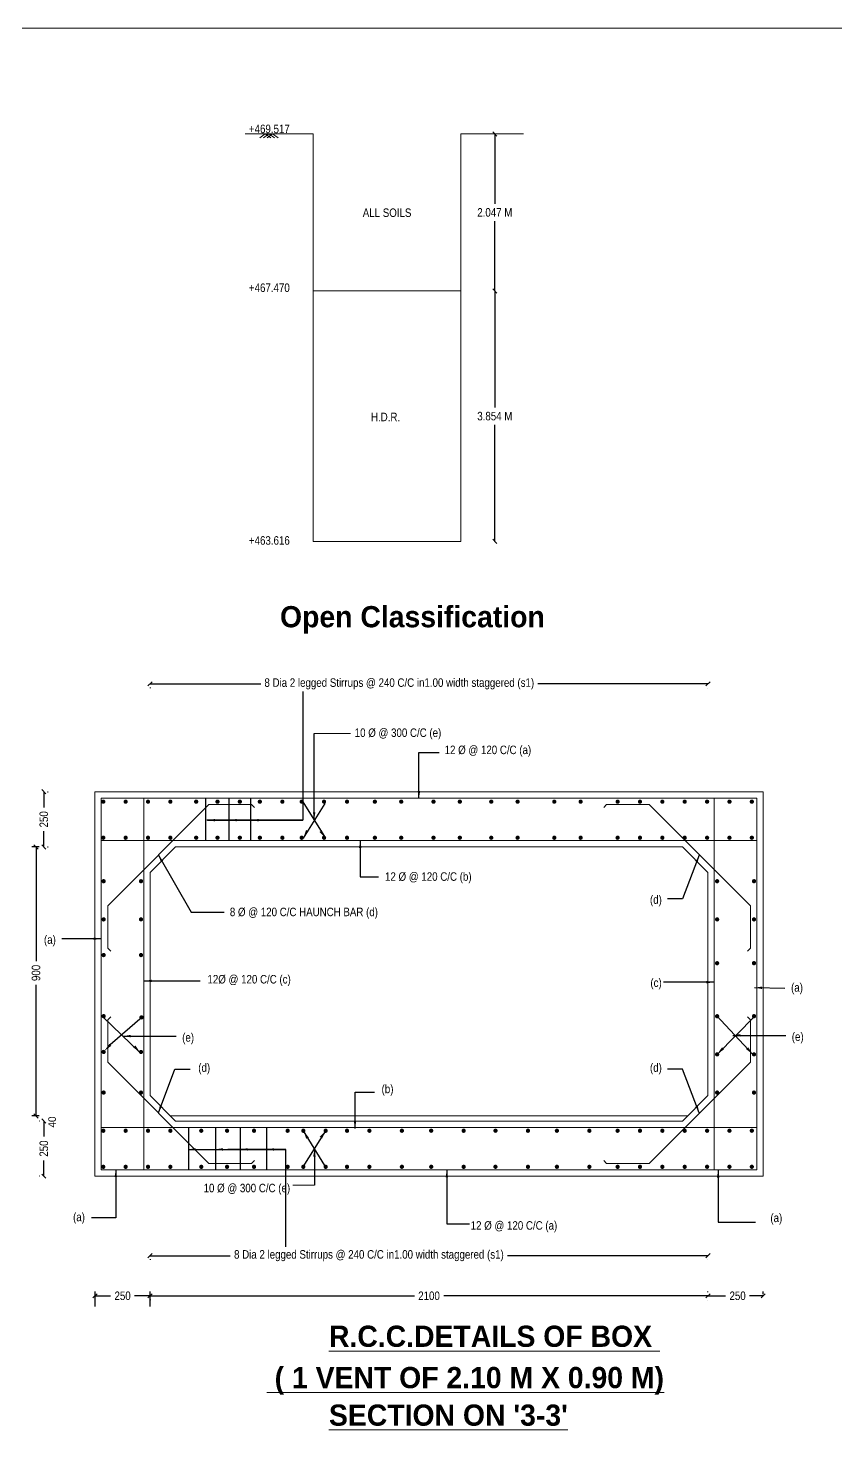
# Model space of a CAD drawing. Header units: millimetres. Extents: x 283753 to 367753, y 96727 to 160762.
# Drawn here: x 329665 to 348709, y 117679 to 150727 of the extents above; entities that cross this region are included whole.
import ezdxf

# ---------------------------------------------------------------- set-up
doc = ezdxf.new("R2010")
doc.units = ezdxf.units.MM
doc.layers.add('Box', color=20, linetype='Continuous')
doc.styles.add('ARIAL NARROW', font='ARIALN_1.TTF')
doc.styles.add('CITYBLUEPR', font='cityb__.ttf')
doc.dimstyles.get("Standard").update_dxf_attribs({"dimtxt": 0.18, "dimasz": 0.18, "dimexe": 0.18, "dimexo": 0.0625, "dimgap": 0.09, "dimtad": 0, "dimtih": 1, "dimtoh": 1, "dimdec": 4, "dimzin": 0, "dimdsep": 46, "dimtxsty": 'Standard', "dimcen": 0.09, "dimadec": 0, "dimazin": 0, "dimtfac": 1, "dimtdec": 4, "dimtofl": 0, "dimtmove": 0, "dimatfit": 3, "dimfxl": 0, "dimtolj": 1, "dimtzin": 0, "dimarcsym": 0})
doc.dimstyles.new('STANDARD$0', dxfattribs={"dimscale": 88.888889, "dimtxt": 0.02, "dimasz": 0.02, "dimexe": 0.05, "dimexo": 0.1, "dimgap": 0.002, "dimtad": 2, "dimdec": 0, "dimzin": 1, "dimdsep": 46, "dimtxsty": 'Standard', "dimblk": 'OBLIQUE', "dimcen": 0.09, "dimadec": 0, "dimazin": 0, "dimtfac": 1, "dimtdec": 4, "dimtofl": 0, "dimtmove": 0, "dimatfit": 3, "dimfxl": 0, "dimtolj": 1, "dimtzin": 1, "dimarcsym": 0})
doc.dimstyles.new('STANDARD$7', dxfattribs={"dimtxt": 2, "dimasz": 2, "dimexe": 1.25, "dimexo": 0.625, "dimtad": 1, "dimdec": 0, "dimlfac": 0.5, "dimdsep": 46, "dimtxsty": 'Standard', "dimcen": 2.5, "dimadec": 0, "dimazin": 0, "dimtfac": 1, "dimtdec": 0, "dimtmove": 0, "dimatfit": 3, "dimfxl": 0, "dimtolj": 1, "dimtzin": 0, "dimarcsym": 0})

# ---------------------------------------------------------------- blocks, each defined once
blk = doc.blocks.new('_Oblique')
at = {"color": 0, "linetype": 'ByBlock', "lineweight": -2}
blk.add_line((-0.5, -0.5), (0.5, 0.5), dxfattribs=at)
blk = doc.blocks.new('*D202')
at = {"layer": 'Box', "color": 0, "lineweight": -2, "transparency": 16777216}
for p, q in [((345692, 120926), (345692, 120941)), ((345692, 120841), (346108, 120841)), ((346992, 120841), (346672, 120841)), ((346992, 120883), (346992, 120941))]:
    blk.add_line(p, q, dxfattribs=at)
at = {"layer": 'Defpoints', "color": 0, "transparency": 16777216}
for p in [(345692, 120826, -248), (346992, 120841), (346992, 120783, -4911)]:
    blk.add_point(p, dxfattribs=at)
at = {"layer": 'Box', "color": 0, "lineweight": -2, "transparency": 16777216, "xscale": 100, "yscale": 100, "zscale": 100, "rotation": 180}
blk.add_blockref('_Oblique', (345692, 120841), dxfattribs=at)
at = {"layer": 'Box', "color": 0, "lineweight": -2, "transparency": 16777216, "xscale": 100, "yscale": 100, "zscale": 100}
blk.add_blockref('_Oblique', (346992, 120841), dxfattribs=at)
at = {"layer": 'Box', "color": 0, "lineweight": 9, "transparency": 16777216, "insert": (346390, 120841), "char_height": 200, "attachment_point": 5, "style": 'ARIAL NARROW'}
blk.add_mtext('\\A1;250', dxfattribs=at)
blk = doc.blocks.new('*D203')
at = {"layer": 'Box', "color": 0, "lineweight": -2, "transparency": 16777216}
for p, q in [((330038, 132724), (330038, 132356)), ((330126, 132724), (330138, 132724)), ((330038, 131424), (330038, 131791)), ((330126, 131424), (330138, 131424))]:
    blk.add_line(p, q, dxfattribs=at)
at = {"layer": 'Defpoints', "color": 0, "transparency": 16777216}
for p in [(330026, 132724), (330026, 131424), (330038, 131424)]:
    blk.add_point(p, dxfattribs=at)
at = {"layer": 'Box', "color": 0, "lineweight": -2, "transparency": 16777216, "xscale": 100, "yscale": 100, "zscale": 100}
for p, rotation in [((330038, 132724), 90), ((330038, 131424), 270)]:
    blk.add_blockref('_Oblique', p, dxfattribs=dict(at, rotation=rotation))
at = {"layer": 'Box', "color": 0, "lineweight": 9, "transparency": 16777216, "insert": (330038, 132074), "char_height": 200, "attachment_point": 5, "rotation": 90, "style": 'ARIAL NARROW'}
blk.add_mtext('\\A1;250', dxfattribs=at)
blk = doc.blocks.new('*D204')
at = {"layer": 'Box', "color": 0, "lineweight": -2, "transparency": 16777216}
for p, q in [((329926, 131424), (329753, 131424)), ((329853, 131424), (329853, 128733)), ((329853, 125082), (329853, 128172)), ((329926, 125082), (329753, 125082))]:
    blk.add_line(p, q, dxfattribs=at)
at = {"layer": 'Defpoints', "color": 0, "transparency": 16777216}
for p in [(330026, 131424), (329853, 125082), (330026, 125082)]:
    blk.add_point(p, dxfattribs=at)
at = {"layer": 'Box', "color": 0, "lineweight": -2, "transparency": 16777216, "xscale": 100, "yscale": 100, "zscale": 100}
for p, rotation in [((329853, 131424), 90), ((329853, 125082), 270)]:
    blk.add_blockref('_Oblique', p, dxfattribs=dict(at, rotation=rotation))
at = {"layer": 'Box', "color": 0, "lineweight": 9, "transparency": 16777216, "insert": (329853, 128453), "char_height": 200, "attachment_point": 5, "rotation": 90, "style": 'ARIAL NARROW'}
blk.add_mtext('\\A1;900', dxfattribs=at)
blk = doc.blocks.new('*D205')
at = {"layer": 'Box', "color": 0, "lineweight": -2, "transparency": 16777216}
for p, q in [((329945, 124962), (329938, 124962)), ((330038, 124962), (330038, 124594)), ((330038, 123662), (330038, 124029)), ((329945, 123662), (329938, 123662))]:
    blk.add_line(p, q, dxfattribs=at)
at = {"layer": 'Defpoints', "color": 0, "transparency": 16777216}
for p in [(330045, 124962), (330038, 123662), (330045, 123662)]:
    blk.add_point(p, dxfattribs=at)
at = {"layer": 'Box', "color": 0, "lineweight": -2, "transparency": 16777216, "xscale": 100, "yscale": 100, "zscale": 100}
for p, rotation in [((330038, 124962), 90), ((330038, 123662), 270)]:
    blk.add_blockref('_Oblique', p, dxfattribs=dict(at, rotation=rotation))
at = {"layer": 'Box', "color": 0, "lineweight": 9, "transparency": 16777216, "insert": (330038, 124312), "char_height": 200, "attachment_point": 5, "rotation": 90, "style": 'ARIAL NARROW'}
blk.add_mtext('\\A1;250', dxfattribs=at)
blk = doc.blocks.new('*D206')
at = {"layer": 'Box', "color": 0, "lineweight": -2, "transparency": 16777216}
for p, q in [((331245, 120592), (331245, 120941)), ((331245, 120841), (331611, 120841)), ((332542, 120841), (332176, 120841)), ((332542, 120592), (332542, 120941))]:
    blk.add_line(p, q, dxfattribs=at)
at = {"layer": 'Defpoints', "color": 0, "transparency": 16777216}
for p in [(332542, 120841), (331245, 120492, 1880), (332542, 120492, 1880)]:
    blk.add_point(p, dxfattribs=at)
at = {"layer": 'Box', "color": 0, "lineweight": -2, "transparency": 16777216, "xscale": 100, "yscale": 100, "zscale": 100, "rotation": 180}
blk.add_blockref('_Oblique', (331245, 120841), dxfattribs=at)
at = {"layer": 'Box', "color": 0, "lineweight": -2, "transparency": 16777216, "xscale": 100, "yscale": 100, "zscale": 100}
blk.add_blockref('_Oblique', (332542, 120841), dxfattribs=at)
at = {"layer": 'Box', "color": 0, "lineweight": 9, "transparency": 16777216, "insert": (331894, 120841), "char_height": 200, "attachment_point": 5, "style": 'ARIAL NARROW'}
blk.add_mtext('\\A1;250', dxfattribs=at)
blk = doc.blocks.new('*D207')
at = {"layer": 'Box', "color": 0, "lineweight": -2, "transparency": 16777216}
for p, q in [((332542, 120841), (338771, 120841)), ((332542, 120758), (332542, 120741)), ((345692, 120841), (339463, 120841)), ((345692, 120741), (345692, 120741))]:
    blk.add_line(p, q, dxfattribs=at)
at = {"layer": 'Defpoints', "color": 0, "transparency": 16777216}
for p in [(332542, 120858), (345692, 120841), (345692, 120841)]:
    blk.add_point(p, dxfattribs=at)
at = {"layer": 'Box', "color": 0, "lineweight": -2, "transparency": 16777216, "xscale": 100, "yscale": 100, "zscale": 100, "rotation": 180}
blk.add_blockref('_Oblique', (332542, 120841), dxfattribs=at)
at = {"layer": 'Box', "color": 0, "lineweight": -2, "transparency": 16777216, "xscale": 100, "yscale": 100, "zscale": 100}
blk.add_blockref('_Oblique', (345692, 120841), dxfattribs=at)
at = {"layer": 'Box', "color": 0, "lineweight": 9, "transparency": 16777216, "insert": (339117, 120841), "char_height": 200, "attachment_point": 5, "style": 'ARIAL NARROW'}
blk.add_mtext('\\A1;2100', dxfattribs=at)
blk = doc.blocks.new('*D211')
at = {"color": 0, "lineweight": -2, "transparency": 16777216}
for p, q in [((340668, 148230), (340668, 146582)), ((340668, 144530), (340668, 146178))]:
    blk.add_line(p, q, dxfattribs=at)
at = {"layer": 'Defpoints', "color": 0, "transparency": 16777216}
for p in [(340668, 148230), (340668, 144530), (340668, 144530)]:
    blk.add_point(p, dxfattribs=at)
at = {"color": 0, "lineweight": -2, "transparency": 16777216, "xscale": 100, "yscale": 100, "zscale": 100}
for p, rotation in [((340668, 148230), 90), ((340668, 144530), 270)]:
    blk.add_blockref('_Oblique', p, dxfattribs=dict(at, rotation=rotation))
at = {"color": 0, "lineweight": 9, "transparency": 16777216, "insert": (340668, 146380), "char_height": 200, "attachment_point": 5, "style": 'ARIAL NARROW'}
blk.add_mtext('\\A1;2.047 M', dxfattribs=at)
blk = doc.blocks.new('*D212')
at = {"color": 0, "lineweight": -2, "transparency": 16777216}
for p, q in [((340668, 144530), (340668, 141780)), ((340668, 138625), (340668, 141376))]:
    blk.add_line(p, q, dxfattribs=at)
at = {"layer": 'Defpoints', "color": 0, "transparency": 16777216}
for p in [(340668, 144530), (340668, 138625), (340668, 138625)]:
    blk.add_point(p, dxfattribs=at)
at = {"color": 0, "lineweight": -2, "transparency": 16777216, "xscale": 100, "yscale": 100, "zscale": 100}
for p, rotation in [((340668, 144530), 90), ((340668, 138625), 270)]:
    blk.add_blockref('_Oblique', p, dxfattribs=dict(at, rotation=rotation))
at = {"color": 0, "lineweight": 9, "transparency": 16777216, "insert": (340668, 141578), "char_height": 200, "attachment_point": 5, "style": 'ARIAL NARROW'}
blk.add_mtext('\\A1;3.854 M', dxfattribs=at)
blk = doc.blocks.new('*D215')
at = {"layer": 'Box', "color": 0, "lineweight": -2, "transparency": 16777216}
for p, q in [((332542, 135267), (335149, 135267)), ((332542, 135184), (332542, 135167)), ((345692, 135267), (341684, 135267)), ((345692, 135167), (345692, 135167))]:
    blk.add_line(p, q, dxfattribs=at)
at = {"layer": 'Defpoints', "color": 0, "transparency": 16777216}
for p in [(332542, 135284), (345692, 135267), (345692, 135267)]:
    blk.add_point(p, dxfattribs=at)
at = {"layer": 'Box', "color": 0, "lineweight": -2, "transparency": 16777216, "xscale": 100, "yscale": 100, "zscale": 100, "rotation": 180}
blk.add_blockref('_Oblique', (332542, 135267), dxfattribs=at)
at = {"layer": 'Box', "color": 0, "lineweight": -2, "transparency": 16777216, "xscale": 100, "yscale": 100, "zscale": 100}
blk.add_blockref('_Oblique', (345692, 135267), dxfattribs=at)
at = {"layer": 'Box', "color": 0, "lineweight": 9, "transparency": 16777216, "insert": (338416, 135267), "char_height": 200, "attachment_point": 5, "style": 'ARIAL NARROW'}
blk.add_mtext('\\A1;8 Dia 2 legged Stirrups @ 240 C/C in1.00 width staggered (s1)', dxfattribs=at)
blk = doc.blocks.new('*D216')
at = {"layer": 'Box', "color": 0, "lineweight": -2, "transparency": 16777216}
for p, q in [((332542, 121788), (334432, 121788)), ((332542, 121705), (332542, 121688)), ((345692, 121788), (340968, 121788)), ((345692, 121688), (345692, 121688))]:
    blk.add_line(p, q, dxfattribs=at)
at = {"layer": 'Defpoints', "color": 0, "transparency": 16777216}
for p in [(332542, 121805), (345692, 121788), (345692, 121788)]:
    blk.add_point(p, dxfattribs=at)
at = {"layer": 'Box', "color": 0, "lineweight": -2, "transparency": 16777216, "xscale": 100, "yscale": 100, "zscale": 100, "rotation": 180}
blk.add_blockref('_Oblique', (332542, 121788), dxfattribs=at)
at = {"layer": 'Box', "color": 0, "lineweight": -2, "transparency": 16777216, "xscale": 100, "yscale": 100, "zscale": 100}
blk.add_blockref('_Oblique', (345692, 121788), dxfattribs=at)
at = {"layer": 'Box', "color": 0, "lineweight": 9, "transparency": 16777216, "insert": (337700, 121788), "char_height": 200, "attachment_point": 5, "style": 'ARIAL NARROW'}
blk.add_mtext('\\A1;8 Dia 2 legged Stirrups @ 240 C/C in1.00 width staggered (s1)', dxfattribs=at)

msp = doc.modelspace()

# ---------------------------------------------------------------- linework, layer by layer
at = {"color": 0, "linetype": 'Continuous', "lineweight": 9}
msp.add_line((367752.6, 150726.9), (283752.6, 150726.9), dxfattribs=at)
at = {"color": 0, "lineweight": 9}
for p, q in [((334785.5, 148230.3), (336384, 148230.3)), ((335258, 148230.3), (335127.6, 148136.7)), ((335343.8, 148230.3), (335213.4, 148136.7)), ((335258, 148230.3), (335388.4, 148136.7)), ((335429.6, 148230.3), (335299.2, 148136.7)), ((335343.8, 148230.3), (335474.2, 148136.7)), ((335429.6, 148230.3), (335560, 148136.7)), ((336384, 148230.3), (336384, 138625.2)), ((341343, 148230.3), (339867.1, 148230.3)), ((339867.1, 138625.2), (339867.1, 148230.3)), ((339867.1, 144530.2), (336384, 144530.2)), ((339867.1, 138625.2), (336384, 138625.2))]:
    msp.add_line(p, q, dxfattribs=at)
at = {"layer": 'Box', "color": 0, "linetype": 'Continuous'}
for p, q in [((336144.8, 135086.6), (336144.8, 132054.5)), ((333846.6, 132573.7), (333846.6, 131573.7)), ((334395.8, 132573.7), (334395.8, 131573.7)), ((334910.3, 132573.7), (334910.3, 131573.7)), ((336144.8, 132054.5), (333880.5, 132054.5)), ((333444.8, 124811.6), (333444.8, 123811.6)), ((334081.9, 124811.6), (334081.9, 123811.6)), ((334667.6, 124811.6), (334667.6, 123811.6)), ((335286.3, 124811.6), (335286.3, 123811.6)), ((335739.9, 124293.5), (334373.2, 124293.5)), ((335739.9, 121996), (335739.9, 124293.5))]:
    msp.add_line(p, q, dxfattribs=at)
at = {"layer": 'Box', "color": 0, "lineweight": 9}
for p, q in [((336412, 134100, 5641.2), (337266.2, 134100, 5641.2)), ((331242.4, 132723.7), (331242.4, 123661.6)), ((331242.4, 132723.7), (343242.4, 132723.7)), ((331392.4, 132573.7), (331392.4, 123811.6)), ((331392.4, 132573.7), (343242.4, 132573.7)), ((332392.4, 132573.7), (332392.4, 123811.6)), ((343242.4, 132723.7), (346991.7, 132723.7)), ((343242.4, 132573.7), (346841.7, 132573.7)), ((345841.7, 132573.7), (345841.7, 123811.6)), ((346841.7, 132573.7), (346841.7, 123811.6)), ((346991.7, 132723.7), (346991.7, 123661.6)), ((331392.4, 131573.7), (343242.4, 131573.7)), ((343242.4, 131573.7), (346841.7, 131573.7)), ((332542.4, 130823.7), (333142.4, 131423.7)), ((333142.4, 131423.7), (343842.4, 131423.7)), ((343842.4, 131423.7), (345091.7, 131423.7)), ((345091.7, 131423.7), (345691.7, 130823.7)), ((332542.4, 130823.7), (332542.4, 125561.6)), ((345691.7, 130823.7), (345691.7, 125561.6)), ((332542.4, 125561.6), (333142.4, 124961.6)), ((345091.7, 124961.6), (345691.7, 125561.6)), ((343722.4, 125081.6), (333022.4, 125081.6)), ((343842.4, 124961.6), (333142.4, 124961.6)), ((345211.7, 125081.6), (343722.4, 125081.6)), ((345091.7, 124961.6), (343842.4, 124961.6)), ((343242.4, 124811.6), (331392.4, 124811.6)), ((346841.7, 124811.6), (343242.4, 124811.6)), ((343242.4, 123661.6), (331242.4, 123661.6)), ((343242.4, 123811.6), (331392.4, 123811.6)), ((346841.7, 123811.6), (343242.4, 123811.6)), ((346991.7, 123661.6), (343242.4, 123661.6)), ((336414.9, 123453.3, 3760.8), (335905.8, 123453.3, 3760.8))]:
    msp.add_line(p, q, dxfattribs=at)
at = {"layer": 'Box', "color": 0, "lineweight": 9, "const_width": 49.3, "elevation": 1880.4}
for points in [[(331413.3, 132489.9, 1), (331463.6, 132489.9, 1)], [(331940.6, 132489.9, 1), (331990.9, 132489.9, 1)], [(332467.9, 132489.9, 1), (332518.2, 132489.9, 1)], [(332995.2, 132489.9, 1), (333045.5, 132489.9, 1)], [(333603.4, 132489.9, 1), (333653.7, 132489.9, 1)], [(334106, 132489.9, 1), (334156.2, 132489.9, 1)], [(334631.7, 132489.9, 1), (334682, 132489.9, 1)], [(335104.4, 132489.9, 1), (335154.7, 132489.9, 1)], [(335634.7, 132489.9, 1), (335685, 132489.9, 1)], [(336090, 132489.9, 1), (336140.3, 132489.9, 1)], [(336617.3, 132489.9, 1), (336667.6, 132489.9, 1)], [(337159, 132489.9, 1), (337209.3, 132489.9, 1)], [(337815.5, 132489.9, 1), (337865.7, 132489.9, 1)], [(338436.5, 132489.9, 1), (338486.7, 132489.9, 1)], [(339197.4, 132489.9, 1), (339247.7, 132489.9, 1)], [(339818.4, 132489.9, 1), (339868.7, 132489.9, 1)], [(340558.6, 132489.9, 1), (340608.8, 132489.9, 1)], [(341179.6, 132489.9, 1), (341229.8, 132489.9, 1)], [(342044.4, 132489.9, 1), (342094.7, 132489.9, 1)], [(342665.4, 132489.9, 1), (342715.7, 132489.9, 1)], [(343536.8, 132489.9, 1), (343587, 132489.9, 1)], [(344064.1, 132489.9, 1), (344114.3, 132489.9, 1)], [(344591.4, 132489.9, 1), (344641.6, 132489.9, 1)], [(345118.7, 132489.9, 1), (345168.9, 132489.9, 1)], [(345646, 132489.9, 1), (345696.2, 132489.9, 1)], [(346173.3, 132489.9, 1), (346223.5, 132489.9, 1)], [(346700.6, 132489.9, 1), (346750.8, 132489.9, 1)], [(331413.3, 131639.9, 1), (331463.6, 131639.9, 1)], [(331940.6, 131639.9, 1), (331990.9, 131639.9, 1)], [(332467.9, 131639.9, 1), (332518.2, 131639.9, 1)], [(332995.2, 131639.9, 1), (333045.5, 131639.9, 1)], [(333603.4, 131639.9, 1), (333653.7, 131639.9, 1)], [(334106, 131639.9, 1), (334156.2, 131639.9, 1)], [(334631.7, 131639.9, 1), (334682, 131639.9, 1)], [(335104.4, 131639.9, 1), (335154.7, 131639.9, 1)], [(335634.7, 131639.9, 1), (335685, 131639.9, 1)], [(336090, 131639.9, 1), (336140.3, 131639.9, 1)], [(336617.3, 131639.9, 1), (336667.6, 131639.9, 1)], [(337159, 131639.9, 1), (337209.3, 131639.9, 1)], [(337815.5, 131639.9, 1), (337865.7, 131639.9, 1)], [(338436.5, 131639.9, 1), (338486.7, 131639.9, 1)], [(339197.4, 131639.9, 1), (339247.7, 131639.9, 1)], [(339818.4, 131639.9, 1), (339868.7, 131639.9, 1)], [(340558.6, 131639.9, 1), (340608.8, 131639.9, 1)], [(341179.6, 131639.9, 1), (341229.8, 131639.9, 1)], [(342044.4, 131639.9, 1), (342094.7, 131639.9, 1)], [(342665.4, 131639.9, 1), (342715.7, 131639.9, 1)], [(343536.8, 131639.9, 1), (343587, 131639.9, 1)], [(344064.1, 131639.9, 1), (344114.3, 131639.9, 1)], [(344591.4, 131639.9, 1), (344641.6, 131639.9, 1)], [(345118.7, 131639.9, 1), (345168.9, 131639.9, 1)], [(345646, 131639.9, 1), (345696.2, 131639.9, 1)], [(346173.3, 131639.9, 1), (346223.5, 131639.9, 1)], [(346700.6, 131639.9, 1), (346750.8, 131639.9, 1)], [(331422, 130614.9, 1), (331472.3, 130614.9, 1)], [(332302.8, 130614.9, 1), (332353, 130614.9, 1)], [(345882.2, 130614.9, 1), (345932.5, 130614.9, 1)], [(346752, 130614.9, 1), (346802.3, 130614.9, 1)], [(331422, 129714.9, 1), (331472.3, 129714.9, 1)], [(332302.8, 129714.9, 1), (332353, 129714.9, 1)], [(345882.2, 129714.9, 1), (345932.5, 129714.9, 1)], [(346752, 129714.9, 1), (346802.3, 129714.9, 1)], [(331422, 128873.8, 1), (331472.3, 128873.8, 1)], [(332302.8, 128873.8, 1), (332353, 128873.8, 1)], [(345882.2, 128682.5, 1), (345932.5, 128682.5, 1)], [(346752, 128682.5, 1), (346802.3, 128682.5, 1)], [(331422, 127432.8, 1), (331472.3, 127432.8, 1)], [(332314.9, 127404.6, 1), (332365.1, 127404.6, 1)], [(345882.2, 127432.8, 1), (345932.5, 127432.8, 1)], [(346752, 127432.8, 1), (346802.3, 127432.8, 1)], [(331422, 126590.5, 1), (331472.3, 126590.5, 1)], [(332302.8, 126590.5, 1), (332353, 126590.5, 1)], [(345882.2, 126532.8, 1), (345932.5, 126532.8, 1)], [(346752, 126532.8, 1), (346802.3, 126532.8, 1)], [(331422, 125632.8, 1), (331472.3, 125632.8, 1)], [(332302.8, 125632.8, 1), (332353, 125632.8, 1)], [(345882.2, 125632.8, 1), (345932.5, 125632.8, 1)], [(346752, 125632.8, 1), (346802.3, 125632.8, 1)], [(331413.3, 124732.8, 1), (331463.6, 124732.8, 1)], [(331940.6, 124732.8, 1), (331990.9, 124732.8, 1)], [(332467.9, 124732.8, 1), (332518.2, 124732.8, 1)], [(332995.2, 124732.8, 1), (333045.5, 124732.8, 1)], [(333723, 124732.8, 1), (333773.3, 124732.8, 1)], [(334331.1, 124732.8, 1), (334381.4, 124732.8, 1)], [(334966.6, 124732.8, 1), (335016.8, 124732.8, 1)], [(335758.7, 124732.8, 1), (335809, 124732.8, 1)], [(336128.4, 124732.8, 1), (336178.7, 124732.8, 1)], [(336655.7, 124732.8, 1), (336706, 124732.8, 1)], [(337159, 124732.8, 1), (337209.3, 124732.8, 1)], [(337686.3, 124732.8, 1), (337736.6, 124732.8, 1)], [(338451.8, 124732.8, 1), (338502.1, 124732.8, 1)], [(339142.7, 124732.8, 1), (339192.9, 124732.8, 1)], [(339908.2, 124732.8, 1), (339958.4, 124732.8, 1)], [(340658, 124732.8, 1), (340708.3, 124732.8, 1)], [(341423.6, 124732.8, 1), (341473.8, 124732.8, 1)], [(342106.2, 124732.8, 1), (342156.5, 124732.8, 1)], [(342871.7, 124732.8, 1), (342922, 124732.8, 1)], [(343536.8, 124732.8, 1), (343587, 124732.8, 1)], [(344064.1, 124732.8, 1), (344114.3, 124732.8, 1)], [(344591.4, 124732.8, 1), (344641.6, 124732.8, 1)], [(345118.7, 124732.8, 1), (345168.9, 124732.8, 1)], [(345646, 124732.8, 1), (345696.2, 124732.8, 1)], [(346173.3, 124732.8, 1), (346223.5, 124732.8, 1)], [(346700.6, 124732.8, 1), (346750.8, 124732.8, 1)], [(331413.3, 123882.8, 1), (331463.6, 123882.8, 1)], [(331940.6, 123882.8, 1), (331990.9, 123882.8, 1)], [(332467.9, 123882.8, 1), (332518.2, 123882.8, 1)], [(332995.2, 123882.8, 1), (333045.5, 123882.8, 1)], [(333723, 123882.8, 1), (333773.3, 123882.8, 1)], [(334331.1, 123882.8, 1), (334381.4, 123882.8, 1)], [(334966.6, 123882.8, 1), (335016.8, 123882.8, 1)], [(335758.7, 123882.8, 1), (335809, 123882.8, 1)], [(336128.4, 123882.8, 1), (336178.7, 123882.8, 1)], [(336655.7, 123882.8, 1), (336706, 123882.8, 1)], [(337159, 123882.8, 1), (337209.3, 123882.8, 1)], [(337686.3, 123882.8, 1), (337736.6, 123882.8, 1)], [(338451.8, 123882.8, 1), (338502.1, 123882.8, 1)], [(339142.7, 123882.8, 1), (339192.9, 123882.8, 1)], [(339908.2, 123882.8, 1), (339958.4, 123882.8, 1)], [(340658, 123882.8, 1), (340708.3, 123882.8, 1)], [(341423.6, 123882.8, 1), (341473.8, 123882.8, 1)], [(342106.2, 123882.8, 1), (342156.5, 123882.8, 1)], [(342871.7, 123882.8, 1), (342922, 123882.8, 1)], [(343536.8, 123882.8, 1), (343587, 123882.8, 1)], [(344064.1, 123882.8, 1), (344114.3, 123882.8, 1)], [(344591.4, 123882.8, 1), (344641.6, 123882.8, 1)], [(345118.7, 123882.8, 1), (345168.9, 123882.8, 1)], [(345646, 123882.8, 1), (345696.2, 123882.8, 1)], [(346173.3, 123882.8, 1), (346223.5, 123882.8, 1)], [(346700.6, 123882.8, 1), (346750.8, 123882.8, 1)]]:
    msp.add_lwpolyline(points, format="xyb", close=True, dxfattribs=at)
at = {"layer": 'Box', "color": 0, "lineweight": 9}
for points in [[(331612.9, 128964.8), (331542.4, 129035.8), (331542.4, 130035.8), (333930.3, 132423.7), (334930.3, 132423.7), (335000.7, 132352.7)], [(346621.3, 128964.8), (346691.7, 129035.8), (346691.7, 130035.8), (344303.8, 132423.7), (343303.8, 132423.7), (343233.4, 132352.7)], [(331612.9, 127420.5), (331542.4, 127349.5), (331542.4, 126349.5), (333930.3, 123961.6), (334930.3, 123961.6), (335000.7, 124032.6)], [(346621.3, 127420.5), (346691.7, 127349.5), (346691.7, 126349.5), (344303.8, 123961.6), (343303.8, 123961.6), (343233.4, 124032.6)]]:
    msp.add_lwpolyline(points, dxfattribs=at)
for points in [[(336277.8, 131790, 3760.8), (336151.6, 131631.3, 3760.8), (336219.5, 131822.4, 3760.8)], [(336590.9, 131814, 3760.8), (336678.9, 131631.3, 3760.8), (336536.4, 131775.5, 3760.8)], [(331627.7, 126734.4, 1880.4), (331464.4, 126614.1, 1880.4), (331579.9, 126780.8, 1880.4)], [(332196.5, 126740.8, 1880.4), (332309, 126572.2, 1880.4), (332147.8, 126695.2, 1880.4)], [(346070.7, 126653, 1880.4), (345907.4, 126532.8, 1880.4), (346022.9, 126699.5, 1880.4)], [(346639.5, 126701.5, 1880.4), (346752, 126532.8, 1880.4), (346590.9, 126655.9, 1880.4)], [(336282.1, 124574.1, 1880.4), (336156, 124732.8, 1880.4), (336223.8, 124541.8, 1880.4)], [(336595.2, 124550.2, 1880.4), (336683.3, 124732.8, 1880.4), (336540.7, 124588.6, 1880.4)]]:
    msp.add_solid(points, dxfattribs=at)

# ---------------------------------------------------------------- texts
at = {"color": 0, "lineweight": 9}
for s, height, style, p in [('+469.517', 200, 'ARIAL NARROW', (334872.3, 148250.2)), ('+467.470', 200, 'ARIAL NARROW', (334872.3, 144505.2)), ('+463.616', 200, 'ARIAL NARROW', (334872.3, 138547.7)), ('Open Classification', 500, 'CITYBLUEPR', (335604.3, 136600.5))]:
    msp.add_text(s, height=height, dxfattribs=dict(at, style=style)).set_placement(p)
at = {"color": 0, "lineweight": 9, "char_height": 200, "attachment_point": 4, "style": 'ARIAL NARROW'}
for s, insert in [('ALL SOILS', (337555.2, 146372.2)), ('H.D.R.', (337748.2, 141559.2))]:
    msp.add_mtext(s, dxfattribs=dict(at, insert=insert))
at = {"layer": 'Box', "color": 0, "lineweight": 9}
for s, height, style, p in [('10 %%C @ 300 C/C (e)', 200, 'ARIAL NARROW', (337365.5, 134016.2)), ('12 %%C @ 120 C/C (a)', 200, 'ARIAL NARROW', (339484.4, 133611.5)), ('12 %%C @ 120 C/C (b)', 200, 'ARIAL NARROW', (338079.7, 130625.3)), ('(d)', 200, 'ARIAL NARROW', (344324.5, 130082.6)), ('8 %%C @ 120 C/C HAUNCH BAR (d)', 200, 'ARIAL NARROW', (334422.3, 129790.7)), ('(a) ', 200, 'ARIAL NARROW', (330040.5, 129139.6)), ('12%%C @ 120 C/C (c)', 200, 'ARIAL NARROW', (333894.5, 128204.6)), ('(c)', 200, 'ARIAL NARROW', (344335.3, 128122.9)), ('(a)', 200, 'ARIAL NARROW', (347651.2, 128010.3)), ('(e)', 200, 'ARIAL NARROW', (333298.5, 126832.1)), ('(e)', 200, 'ARIAL NARROW', (347667.7, 126850.4)), ('(d)', 200, 'ARIAL NARROW', (333677.8, 126121.9)), ('(d)', 200, 'ARIAL NARROW', (344324.5, 126121.9)), ('(b) ', 200, 'ARIAL NARROW', (337999, 125618.3)), ('10 %%C @ 300 C/C (e)', 200, 'ARIAL NARROW', (333802.9, 123282.8)), ('(a)', 200, 'ARIAL NARROW', (330726.1, 122599.6)), ('12 %%C @ 120 C/C (a)', 200, 'ARIAL NARROW', (340098.6, 122400.4)), ('(a)', 200, 'ARIAL NARROW', (347163.5, 122579.6)), ('%%UR.C.C.DETAILS OF BOX ', 500, 'CITYBLUEPR', (336758.3, 119638.1)), ('%%U ( 1 VENT OF 2.10 M X 0.90 M)', 500, 'CITYBLUEPR', (335292.4, 118664.2)), ("%%USECTION ON '3-3'", 500, 'CITYBLUEPR', (336758.3, 117779.4))]:
    msp.add_text(s, height=height, dxfattribs=dict(at, style=style)).set_placement(p)
at = {"layer": 'Box', "color": 0, "lineweight": 9, "insert": (330232.9, 124938), "char_height": 177.78, "attachment_point": 5, "rotation": 90}
msp.add_mtext('\\A1;40', dxfattribs=at)

# ---------------------------------------------------------------- dimensions: what is measured, and where the dimension line sits
at = {"color": 0, "lineweight": 9}
for base, p1, p2, text, picture, middle in [((340668.5, 144530.2), (340668.5, 148230.3), (340668.5, 144530.2), '2.047 M', '*D211', (340668.5, 146380.2)), ((340668.5, 138625.2), (340668.5, 144530.2), (340668.5, 138625.2), '3.854 M', '*D212', (340668.5, 141577.7))]:
    dim = msp.add_linear_dim(base=base, p1=p1, p2=p2, angle=90, text=text, dimstyle='Standard', override={"dimtxt": 200, "dimasz": 100, "dimexe": 100, "dimexo": 100, "dimgap": 100, "dimdec": 0, "dimtxsty": 'ARIAL NARROW', "dimblk1": 'Oblique', "dimblk2": 'Oblique', "dimsah": 1}, dxfattribs=at)
    dim.commit()
    dim.dimension.update_dxf_attribs({"geometry": picture, "text_midpoint": middle})
at = {"layer": 'Box', "color": 0, "lineweight": 9}
for base, p1, p2, text, picture, middle in [((345691.7, 135266.5), (332542.4, 135283.7), (345691.7, 135266.7), '8 Dia 2 legged Stirrups @ 240 C/C in1.00 width staggered (s1)', '*D215', (338416.4, 135266.5)), ((345691.7, 121787.6), (332542.4, 121804.8), (345691.7, 121787.7), '8 Dia 2 legged Stirrups @ 240 C/C in1.00 width staggered (s1)', '*D216', (337699.8, 121787.6)), ((346991.7, 120841.3), (345691.7, 120825.7, -248), (346991.7, 120782.8, -4910.7), '250', '*D202', (346390.2, 120841.3))]:
    dim = msp.add_linear_dim(base=base, p1=p1, p2=p2, text=text, dimstyle='STANDARD$0', override={"dimscale": 1, "dimtxt": 200, "dimasz": 100, "dimexe": 100, "dimexo": 100, "dimgap": 100, "dimtad": 0, "dimtoh": 1, "dimzin": 0, "dimtxsty": 'ARIAL NARROW', "dimblk1": 'Oblique', "dimblk2": 'Oblique', "dimsah": 1, "dimtmove": 2, "dimtzin": 0}, dxfattribs=at)
    dim.commit()
    dim.dimension.update_dxf_attribs({"geometry": picture, "text_midpoint": middle, "dimtype": 160})
for base, p1, p2, picture, middle in [((330038, 131423.7), (330025.7, 132723.7), (330025.7, 131423.7), '*D203', (330038, 132073.7)), ((330038, 123661.6), (330045, 124961.6), (330045, 123661.6), '*D205', (330038, 124311.6))]:
    dim = msp.add_linear_dim(base=base, p1=p1, p2=p2, angle=90, text='250', dimstyle='STANDARD$0', override={"dimscale": 1, "dimtxt": 200, "dimasz": 100, "dimexe": 100, "dimexo": 100, "dimgap": 100, "dimtad": 0, "dimtoh": 1, "dimzin": 0, "dimtxsty": 'ARIAL NARROW', "dimblk1": 'Oblique', "dimblk2": 'Oblique', "dimsah": 1, "dimtmove": 2, "dimtzin": 0}, dxfattribs=at)
    dim.commit()
    dim.dimension.update_dxf_attribs({"geometry": picture, "text_midpoint": middle})
dim = msp.add_linear_dim(base=(329853.4, 125081.6), p1=(330025.7, 131423.7), p2=(330025.7, 125081.6), angle=90, text='900', dimstyle='STANDARD$0', override={"dimscale": 1, "dimtxt": 200, "dimasz": 100, "dimexe": 100, "dimexo": 100, "dimgap": 100, "dimtad": 0, "dimtoh": 1, "dimzin": 0, "dimtxsty": 'ARIAL NARROW', "dimblk1": 'Oblique', "dimblk2": 'Oblique', "dimsah": 1, "dimtmove": 2, "dimtzin": 0}, dxfattribs=at)
dim.commit()
dim.dimension.update_dxf_attribs({"geometry": '*D204', "text_midpoint": (329853.4, 128452.6), "dimtype": 160})
for base, p1, p2, text, picture, middle in [((332542.4, 120841.2), (331244.8, 120492.5, 1880.4), (332542.4, 120492.5, 1880.4), '250', '*D206', (331893.6, 120841.2)), ((345691.7, 120841.2), (332542.4, 120858.4), (345691.7, 120841.3), '2100', '*D207', (339117.1, 120841.2))]:
    dim = msp.add_linear_dim(base=base, p1=p1, p2=p2, text=text, dimstyle='STANDARD$0', override={"dimscale": 1, "dimtxt": 200, "dimasz": 100, "dimexe": 100, "dimexo": 100, "dimgap": 100, "dimtad": 0, "dimtoh": 1, "dimzin": 0, "dimtxsty": 'ARIAL NARROW', "dimblk1": 'Oblique', "dimblk2": 'Oblique', "dimsah": 1, "dimtmove": 2, "dimtzin": 0}, dxfattribs=at)
    dim.commit()
    dim.dimension.update_dxf_attribs({"geometry": picture, "text_midpoint": middle})

# ---------------------------------------------------------------- leaders
for points, override in [([(336409.9, 132064.2, 5641.2), (336412, 134100, 5641.2)], {"dimtxt": 200, "dimasz": 175, "dimexe": 0.18, "dimexo": 0.0625, "dimgap": 0.09, "dimtad": 0, "dimtoh": 1, "dimlfac": 1, "dimzin": 0, "dimcen": 0.09, "dimtdec": 4, "dimtofl": 0}), ([(338880, 132570.4), (338880, 133647.1), (339358.4, 133647.1)], {"dimtxt": 200, "dimasz": 175, "dimexe": 0.18, "dimexo": 0.0625, "dimgap": 0.09, "dimtad": 0, "dimtoh": 1, "dimlfac": 1, "dimzin": 0, "dimcen": 0.09, "dimtdec": 4, "dimtofl": 0}), ([(336143.2, 132484.7, 5641.2), (336678.9, 131631.3, 5641.2)], {"dimgap": 0.625, "dimtad": 0}), ([(336658.8, 132449.9, 3760.8), (336151.6, 131631.3, 3760.8)], {"dimgap": 0.625, "dimtad": 0}), ([(333896, 132054.5), (335208.3, 132054.5)], {"dimtxt": 200, "dimasz": 175, "dimexe": 0.18, "dimexo": 0.0625, "dimgap": 0.09, "dimtad": 0, "dimtoh": 1, "dimlfac": 1, "dimzin": 0, "dimcen": 0.09, "dimtdec": 4, "dimtofl": 0}), ([(334411.3, 132054.5), (335723.6, 132054.5)], {"dimtxt": 200, "dimasz": 175, "dimexe": 0.18, "dimexo": 0.0625, "dimgap": 0.09, "dimtad": 0, "dimtoh": 1, "dimlfac": 1, "dimzin": 0, "dimcen": 0.09, "dimtdec": 4, "dimtofl": 0}), ([(334925.7, 132054.5), (336144.8, 132054.5)], {"dimtxt": 200, "dimasz": 175, "dimexe": 0.18, "dimexo": 0.0625, "dimgap": 0.09, "dimtad": 0, "dimtoh": 1, "dimlfac": 1, "dimzin": 0, "dimcen": 0.09, "dimtdec": 4, "dimtofl": 0}), ([(337496.4, 131575.4), (337496.4, 130718.2), (337925.3, 130718.2)], {"dimtxt": 200, "dimasz": 175, "dimexe": 0.18, "dimexo": 0.0625, "dimgap": 0.09, "dimtad": 0, "dimtoh": 1, "dimlfac": 1, "dimzin": 0, "dimcen": 0.09, "dimtdec": 4, "dimtofl": 0}), ([(332736.4, 131229.7), (333507.8, 129887.5), (334290.1, 129887.5)], {"dimtxt": 200, "dimasz": 175, "dimexe": 0.18, "dimexo": 0.0625, "dimgap": 0.09, "dimtad": 0, "dimtoh": 1, "dimlfac": 1, "dimzin": 0, "dimcen": 0.09, "dimtdec": 4, "dimtofl": 0}), ([(345485.5, 131229.7), (345093.5, 130199.7), (344737.8, 130199.7)], {"dimtxt": 200, "dimasz": 175, "dimexe": 0.18, "dimexo": 0.0625, "dimgap": 0.09, "dimtad": 0, "dimtoh": 1, "dimlfac": 1, "dimzin": 0, "dimcen": 0.09, "dimtdec": 4, "dimtofl": 0}), ([(331386.1, 129259.9), (330465.4, 129259.9)], {"dimtxt": 200, "dimasz": 175, "dimexe": 0.18, "dimexo": 0.0625, "dimgap": 0.09, "dimtad": 0, "dimtoh": 1, "dimlfac": 1, "dimzin": 0, "dimcen": 0.09, "dimtdec": 4, "dimtofl": 0}), ([(332407.9, 128265), (333720.2, 128265)], {"dimtxt": 200, "dimasz": 175, "dimexe": 0.18, "dimexo": 0.0625, "dimgap": 0.09, "dimtad": 0, "dimtoh": 1, "dimlfac": 1, "dimzin": 0, "dimcen": 0.09, "dimtdec": 4, "dimtofl": 0}), ([(345831.6, 128234.6), (344640.1, 128234.6)], {"dimtxt": 200, "dimasz": 175, "dimexe": 0.18, "dimexo": 0.0625, "dimgap": 0.09, "dimtad": 0, "dimtoh": 1, "dimlfac": 1, "dimzin": 0, "dimcen": 0.09, "dimtdec": 4, "dimtofl": 0}), ([(346790.1, 128106.5), (347505.3, 128089.9)], {"dimtxt": 200, "dimasz": 175, "dimexe": 0.18, "dimexo": 0.0625, "dimgap": 0.09, "dimtad": 0, "dimtoh": 1, "dimlfac": 1, "dimzin": 0, "dimcen": 0.09, "dimtdec": 4, "dimtofl": 0}), ([(331425.7, 127419.7, 1880.4), (332309, 126572.2, 1880.4)], {"dimgap": 0.625, "dimtad": 0}), ([(332352.5, 127412.7, 1880.4), (331603.8, 126757.6, 1880.4)], {"dimgap": 0.625, "dimtad": 0}), ([(345890.2, 127451.1, 1880.4), (346752, 126532.8, 1880.4)], {"dimgap": 0.625, "dimtad": 0}), ([(346795.5, 127431, 1880.4), (345907.4, 126532.8, 1880.4)], {"dimgap": 0.625, "dimtad": 0}), ([(331908.4, 126963.6), (333157.9, 126961.5)], {"dimtxt": 200, "dimasz": 175, "dimexe": 0.18, "dimexo": 0.0625, "dimgap": 0.09, "dimtad": 0, "dimtoh": 1, "dimlfac": 1, "dimzin": 0, "dimcen": 0.09, "dimtdec": 4, "dimtofl": 0}), ([(346277.7, 126981.9), (347527.1, 126979.8)], {"dimtxt": 200, "dimasz": 175, "dimexe": 0.18, "dimexo": 0.0625, "dimgap": 0.09, "dimtad": 0, "dimtoh": 1, "dimlfac": 1, "dimzin": 0, "dimcen": 0.09, "dimtdec": 4, "dimtofl": 0}), ([(332736.4, 125155.6), (333128.4, 126185.6), (333484.1, 126185.6)], {"dimtxt": 200, "dimasz": 175, "dimexe": 0.18, "dimexo": 0.0625, "dimgap": 0.09, "dimtad": 0, "dimtoh": 1, "dimlfac": 1, "dimzin": 0, "dimcen": 0.09, "dimtdec": 4, "dimtofl": 0}), ([(345485.5, 125155.6), (345093.5, 126185.6), (344737.8, 126185.6)], {"dimtxt": 200, "dimasz": 175, "dimexe": 0.18, "dimexo": 0.0625, "dimgap": 0.09, "dimtad": 0, "dimtoh": 1, "dimlfac": 1, "dimzin": 0, "dimcen": 0.09, "dimtdec": 4, "dimtofl": 0}), ([(337372, 124784.1), (337372, 125639.3), (337828.4, 125639.3)], {"dimtxt": 200, "dimasz": 175, "dimexe": 0.18, "dimexo": 0.0625, "dimgap": 0.09, "dimtad": 0, "dimtoh": 1, "dimlfac": 1, "dimzin": 0, "dimcen": 0.09, "dimtdec": 4, "dimtofl": 0}), ([(336147.6, 123879.4, 3760.8), (336683.3, 124732.8, 3760.8)], {"dimgap": 0.625, "dimtad": 0}), ([(336663.1, 123914.2, 1880.4), (336156, 124732.8, 1880.4)], {"dimgap": 0.625, "dimtad": 0}), ([(333444.8, 124293.5), (334694.2, 124291.3)], {"dimtxt": 200, "dimasz": 175, "dimexe": 0.18, "dimexo": 0.0625, "dimgap": 0.09, "dimtad": 0, "dimtoh": 1, "dimlfac": 1, "dimzin": 0, "dimcen": 0.09, "dimtdec": 4, "dimtofl": 0}), ([(334081.9, 124293.5), (335331.3, 124291.3)], {"dimtxt": 200, "dimasz": 175, "dimexe": 0.18, "dimexo": 0.0625, "dimgap": 0.09, "dimtad": 0, "dimtoh": 1, "dimlfac": 1, "dimzin": 0, "dimcen": 0.09, "dimtdec": 4, "dimtofl": 0}), ([(334667.6, 124293.5), (335739.9, 124293.5)], {"dimtxt": 200, "dimasz": 175, "dimexe": 0.18, "dimexo": 0.0625, "dimgap": 0.09, "dimtad": 0, "dimtoh": 1, "dimlfac": 1, "dimzin": 0, "dimcen": 0.09, "dimtdec": 4, "dimtofl": 0}), ([(335286.3, 124291.4), (335739.9, 124293.5)], {"dimtxt": 200, "dimasz": 175, "dimexe": 0.18, "dimexo": 0.0625, "dimgap": 0.09, "dimtad": 0, "dimtoh": 1, "dimlfac": 1, "dimzin": 0, "dimcen": 0.09, "dimtdec": 4, "dimtofl": 0}), ([(336415.9, 124299.9, 3760.8), (336414.9, 123453.3, 3760.8)], {"dimtxt": 200, "dimasz": 175, "dimexe": 0.18, "dimexo": 0.0625, "dimgap": 0.09, "dimtad": 0, "dimtoh": 1, "dimlfac": 1, "dimzin": 0, "dimcen": 0.09, "dimtdec": 4, "dimtofl": 0}), ([(331733, 123818.4), (331733, 122678), (331160.2, 122678)], {"dimtxt": 200, "dimasz": 175, "dimexe": 0.18, "dimexo": 0.0625, "dimgap": 0.09, "dimtad": 0, "dimtoh": 1, "dimlfac": 1, "dimzin": 0, "dimcen": 0.09, "dimtdec": 4, "dimtofl": 0}), ([(339535.1, 123808.6), (339535.1, 122540.6), (340070, 122540.6)], {"dimtxt": 200, "dimasz": 175, "dimexe": 0.18, "dimexo": 0.0625, "dimgap": 0.09, "dimtad": 0, "dimtoh": 1, "dimlfac": 1, "dimzin": 0, "dimcen": 0.09, "dimtdec": 4, "dimtofl": 0}), ([(345931.2, 123803.7), (345931.2, 122577.8), (346815.5, 122577.8)], {"dimtxt": 200, "dimasz": 175, "dimexe": 0.18, "dimexo": 0.0625, "dimgap": 0.09, "dimtad": 0, "dimtoh": 1, "dimlfac": 1, "dimzin": 0, "dimcen": 0.09, "dimtdec": 4, "dimtofl": 0})]:
    msp.add_leader(points, dimstyle='STANDARD$7', override=override, dxfattribs=at)

doc.saveas('drawing.dxf')
